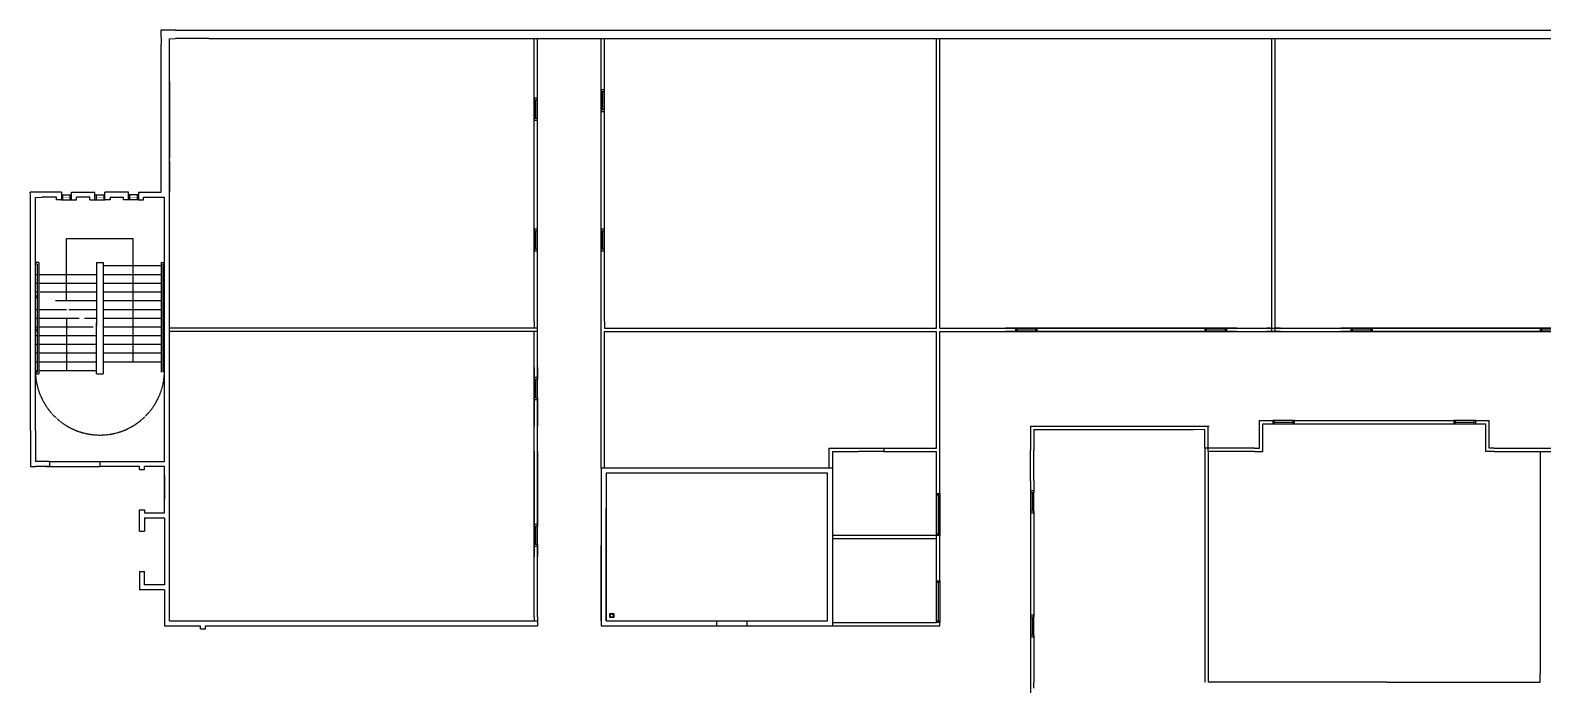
# Model space of a CAD drawing. Extents: x 2040559 to 5853062, y -2352335 to -764749.
# Drawn here: x 2095909 to 2141013, y -784249 to -764749 of the extents above; entities that cross this region are included whole.
import ezdxf

# ---------------------------------------------------------------- set-up
doc = ezdxf.new("R2010")
doc.units = 0
doc.header["$LTSCALE"] = 12
doc.header["$MEASUREMENT"] = 0
doc.linetypes.add('DIVIDE', pattern=[1.25, 0.5, -0.25, 0, -0.25, 0, -0.25])
doc.linetypes.add('HIDDEN', pattern=[0.375, 0.25, -0.125])
doc.layers.get('0').update_dxf_attribs({"linetype": 'CONTINUOUS'})
for name, color, linetype in [('-FF', 240, 'CONTINUOUS'), ('DR', 7, 'CONTINUOUS'), ('FIT', 5, 'CONTINUOUS'), ('LINE', 7, 'CONTINUOUS'), ('partition', 7, 'CONTINUOUS'), ('PIPE', 5, 'DIVIDE'), ('PL', 5, 'CONTINUOUS'), ('stair', 7, 'CONTINUOUS'), ('T25', 7, 'CONTINUOUS'), ('WALL', 2, 'CONTINUOUS'), ('WIN', 5, 'CONTINUOUS')]:
    doc.layers.add(name, color=color, linetype=linetype)

# ---------------------------------------------------------------- blocks, each defined once
blk = doc.blocks.new('FG')
at = {"layer": 'LINE', "linetype": 'Continuous'}
for points in [[(0, 0), (50, 0), (50, 100), (0, 100)], [(600, 0), (650, 0), (650, 100), (600, 100)]]:
    blk.add_lwpolyline(points, close=True, dxfattribs=at)
at = {"layer": 'LINE', "color": 5, "linetype": 'Continuous'}
for points in [[(600, 100), (50, 100)], [(50, 0), (600, 0)]]:
    blk.add_lwpolyline(points, dxfattribs=at)
at = {"layer": 'LINE', "color": 1, "linetype": 'Continuous'}
blk.add_lwpolyline([(50, 50), (600, 50)], dxfattribs=at)
blk = doc.blocks.new('FD2')
at = {"layer": 'LINE', "linetype": 'Continuous'}
for points in [[(100, 1200), (100, 1250), (0, 1250), (0, 1200)], [(100, 0), (100, 50), (0, 50), (0, 0)]]:
    blk.add_lwpolyline(points, close=True, dxfattribs=at)
at = {"layer": 'LINE', "color": 5, "linetype": 'Continuous'}
for points in [[(0, 1200), (0, 50)], [(100, 50), (100, 1200)]]:
    blk.add_lwpolyline(points, dxfattribs=at)
at = {"layer": 'LINE', "color": 1, "linetype": 'Continuous'}
blk.add_lwpolyline([(50, 50), (50, 1200)], dxfattribs=at)
blk = doc.blocks.new('FG2')
at = {"layer": 'LINE', "linetype": 'Continuous', "xscale": -1, "rotation": 180}
blk.add_blockref('FD2', (0, 0), dxfattribs=at)
blk = doc.blocks.new('100FT')
at = {"layer": 'PIPE', "linetype": 'Continuous'}
blk.add_circle((0, 0), 50, dxfattribs=at)
blk = doc.blocks.new('A$C7CE3714C')
at = {"layer": 'FIT'}
blk.add_lwpolyline([(0, 0), (126, 0), (126, 126), (0, 126)], close=True, dxfattribs=at)
at = {"layer": 'FIT', "xscale": -1}
blk.add_blockref('100FT', (63, 66), dxfattribs=at)

msp = doc.modelspace()

# ---------------------------------------------------------------- linework, layer by layer
at = {"layer": '-FF', "color": 13}
msp.add_line((2099913, -778016), (2099913, -778256), dxfattribs=at)
at = {"color": 18, "true_color": 0x000000}
for p, q in [((2100238, -764749), (2105738, -764749)), ((2106238, -764749), (2110738, -764749)), ((2111238, -764749), (2115738, -764749)), ((2116238, -764749), (2120738, -764749)), ((2121238, -764749), (2125738, -764749)), ((2126238, -764749), (2130738, -764749)), ((2126238, -764749), (2130738, -764749)), ((2136238, -764749), (2140738, -764749)), ((2099813, -769574), (2099813, -765174))]:
    msp.add_line(p, q, dxfattribs=at)
at = {"color": 18, "linetype": 'Continuous', "true_color": 0x000000}
for p, q in [((2139313, -777299), (2139313, -776475)), ((2139413, -777199), (2139413, -776375)), ((2131513, -777299), (2131263, -777299)), ((2131513, -777199), (2131363, -777199)), ((2139563, -777299), (2139313, -777299)), ((2139563, -777199), (2139413, -777199))]:
    msp.add_line(p, q, dxfattribs=at)
for points in [[(2132413, -777299), (2132663, -777299), (2132663, -776475), (2133013, -776475)], [(2132563, -777199), (2132563, -776375), (2133013, -776375)], [(2133563, -776375), (2138413, -776375)], [(2133563, -776475), (2138413, -776475)], [(2138963, -776375), (2139413, -776375)], [(2138963, -776475), (2139313, -776475)], [(2132413, -777199), (2132563, -777199)], [(2140463, -777199), (2140613, -777199)], [(2140463, -777299), (2140580, -777299), (2140613, -777299)]]:
    msp.add_lwpolyline(points, dxfattribs=at)
at = {"layer": 'DR', "color": 18, "true_color": 0x000000}
for p, q in [((2112938, -766574), (2112938, -766174)), ((2113038, -766574), (2113038, -766174)), ((2110938, -766824), (2110938, -766424)), ((2111038, -766824), (2111038, -766424)), ((2112938, -770724), (2112938, -767124)), ((2113038, -770724), (2113038, -767124)), ((2110938, -770724), (2110938, -767374)), ((2111038, -770724), (2111038, -767374)), ((2110938, -771624), (2110938, -771274)), ((2111038, -771624), (2111038, -771274)), ((2112938, -771624), (2112938, -771274)), ((2113038, -771624), (2113038, -771274)), ((2110938, -773424), (2110938, -773624)), ((2111038, -773899), (2111038, -773424)), ((2112938, -773899), (2112938, -773424)), ((2113038, -773424), (2113038, -773624)), ((2111038, -773624), (2100063, -773624)), ((2111038, -773724), (2100063, -773724)), ((2110938, -773899), (2110938, -773724)), ((2113038, -773624), (2122938, -773624)), ((2113038, -773724), (2122938, -773724)), ((2123038, -773624), (2123188, -773624)), ((2123038, -773724), (2123188, -773724)), ((2125339, -773624), (2124988, -773624)), ((2125339, -773724), (2124988, -773724)), ((2130988, -773624), (2125889, -773624)), ((2130988, -773724), (2125889, -773724)), ((2131888, -773624), (2131538, -773624)), ((2131888, -773724), (2131538, -773724)), ((2132938, -773624), (2132788, -773624)), ((2133189, -773724), (2132788, -773724)), ((2133189, -773624), (2133038, -773624)), ((2135339, -773624), (2134988, -773624)), ((2135339, -773724), (2134988, -773724)), ((2135238, -773624), (2134989, -773624)), ((2135238, -773724), (2134989, -773724)), ((2140988, -773624), (2135889, -773624)), ((2140988, -773724), (2135889, -773724)), ((2110938, -774799), (2110938, -775149)), ((2111038, -774799), (2111038, -775149)), ((2110938, -775699), (2110938, -776549)), ((2111038, -775699), (2111038, -776549)), ((2110938, -777299), (2110938, -779524)), ((2111038, -777299), (2111038, -779524)), ((2110938, -780074), (2110938, -780424)), ((2111038, -780074), (2111038, -780424)), ((2110938, -782224), (2110938, -782349))]:
    msp.add_line(p, q, dxfattribs=at)
for points in [[(2122938, -773899), (2122938, -773724)], [(2123038, -773899), (2123038, -773724)], [(2121363, -777199), (2122938, -777199), (2122938, -774799)], [(2123038, -776674), (2123038, -774799)]]:
    msp.add_lwpolyline(points, dxfattribs=at)
at = {"layer": 'partition', "color": 18, "linetype": 'Continuous', "true_color": 0x000000}
for p, q in [((2100238, -764749), (2099807, -764749)), ((2099807, -764749), (2099813, -765174)), ((2105738, -764749), (2106238, -764749)), ((2110738, -764749), (2161238, -764749)), ((2100063, -765002), (2100238, -764999)), ((2101238, -764999), (2104738, -764999)), ((2105738, -764999), (2166738, -764999)), ((2110938, -773424), (2110938, -764999)), ((2111038, -773424), (2111038, -764999)), ((2112938, -765324), (2112938, -764999)), ((2112938, -764999), (2113038, -764999)), ((2112938, -773424), (2112938, -765324)), ((2113038, -765324), (2113038, -764999)), ((2113038, -773424), (2113038, -765324)), ((2122938, -773624), (2122938, -764999)), ((2122938, -764999), (2123038, -764999)), ((2123038, -773624), (2123038, -764999)), ((2132938, -773724), (2132938, -764999)), ((2132938, -764999), (2133038, -764999)), ((2133038, -773724), (2133038, -764999)), ((2100063, -769799), (2100063, -766174)), ((2096256, -769574), (2095909, -769574)), ((2095913, -769649), (2095909, -769574)), ((2096063, -769727), (2096256, -769724)), ((2096063, -769799), (2096063, -769727)), ((2099720, -769574), (2099813, -769574)), ((2099720, -769724), (2099911, -769724)), ((2099913, -769799), (2099911, -769724)), ((2097888, -773657), (2097888, -773471)), ((2110938, -782224), (2110938, -773899)), ((2111038, -782224), (2111038, -773899)), ((2112938, -774799), (2112938, -773899)), ((2113038, -774799), (2113038, -773899)), ((2122938, -774799), (2122938, -773899)), ((2123038, -774799), (2123038, -773899)), ((2123188, -773624), (2159938, -773624)), ((2123188, -773724), (2159763, -773724)), ((2095913, -776674), (2095913, -776174)), ((2096063, -776674), (2096063, -776174)), ((2095913, -776674), (2095913, -777749)), ((2099913, -777299), (2099913, -776549)), ((2100063, -777299), (2100063, -776549)), ((2130613, -776549), (2131063, -776549)), ((2130934, -776656), (2130613, -776649)), ((2130934, -777199), (2130934, -776656)), ((2131038, -777299), (2131038, -776549)), ((2120613, -777199), (2121363, -777199)), ((2121363, -777299), (2120613, -777299)), ((2121363, -777199), (2121363, -777299)), ((2122938, -780874), (2122938, -777374)), ((2123038, -780874), (2123038, -777374)), ((2125738, -778174), (2125738, -777274)), ((2125838, -778174), (2125838, -777274)), ((2132413, -777199), (2130934, -777199)), ((2130934, -777199), (2130938, -777299)), ((2130938, -777299), (2130938, -777299)), ((2132413, -777299), (2131038, -777299)), ((2139563, -777199), (2142413, -777199)), ((2139563, -777299), (2142413, -777299)), ((2095913, -777749), (2096063, -777749)), ((2096488, -777599), (2097988, -777599)), ((2096488, -777749), (2097988, -777749)), ((2111038, -782224), (2111038, -782349)), ((2116383, -782349), (2117288, -782349)), ((2116383, -782499), (2117288, -782499)), ((2125738, -783124), (2125738, -784174)), ((2125838, -783124), (2125838, -784024)), ((2125738, -784174), (2125742, -784499)), ((2125838, -784349), (2125838, -784174)), ((2136363, -784174), (2131038, -784174)), ((2140738, -784174), (2140935, -784174)), ((2140935, -784174), (2140938, -783924))]:
    msp.add_line(p, q, dxfattribs=at)
at = {"layer": 'partition', "color": 18, "true_color": 0x000000}
for p, q in [((2112938, -773899), (2112938, -773749)), ((2113038, -773899), (2113038, -773724)), ((2112938, -775799), (2112938, -774799)), ((2113038, -777799), (2113038, -774799)), ((2112938, -777799), (2112938, -775699)), ((2125738, -776549), (2125738, -777274)), ((2125738, -776549), (2130613, -776549)), ((2125838, -776649), (2125838, -777274)), ((2125838, -776649), (2130613, -776649)), ((2130938, -777299), (2130938, -784174)), ((2131038, -777299), (2131038, -784174)), ((2140938, -777299), (2140938, -783924)), ((2125738, -778174), (2125738, -778524)), ((2125838, -778174), (2125838, -778524)), ((2125738, -779074), (2125738, -782224)), ((2125838, -779074), (2125838, -782224)), ((2125738, -782774), (2125738, -783124)), ((2125838, -782774), (2125838, -783124)), ((2125738, -784024), (2125738, -784174)), ((2125838, -784024), (2125838, -784174))]:
    msp.add_line(p, q, dxfattribs=at)
at = {"layer": 'partition', "color": 18, "linetype": 'Continuous', "true_color": 0x000000}
for points in [[(2123038, -777374), (2123038, -774799)], [(2119738, -777799), (2119738, -777199), (2120613, -777199)], [(2119838, -777799), (2119838, -777299), (2120613, -777299)], [(2121363, -777299), (2122938, -777299)], [(2122938, -777374), (2122938, -777299)], [(2122938, -778599), (2122938, -778274)], [(2123038, -778599), (2123038, -778274)], [(2122938, -779799), (2119838, -779799)], [(2122938, -779799), (2122938, -779749)], [(2123038, -779974), (2123038, -779749)], [(2122938, -779899), (2119838, -779899)], [(2122938, -779974), (2122938, -779899)], [(2122938, -781199), (2122938, -780874)], [(2123038, -781199), (2123038, -780874)], [(2119838, -782499), (2123038, -782499), (2123038, -782349)], [(2119838, -782399), (2122938, -782399), (2122938, -782349)]]:
    msp.add_lwpolyline(points, dxfattribs=at)
at = {"layer": 'PL', "color": 5}
for p, q in [((2096838, -769649), (2097138, -769649)), ((2096838, -769799), (2097138, -769799)), ((2096876, -769649), (2096876, -769799)), ((2097838, -769649), (2098138, -769649)), ((2097838, -769799), (2098138, -769799)), ((2097876, -769649), (2097876, -769799)), ((2098100, -769649), (2098100, -769799)), ((2099138, -769649), (2098838, -769649)), ((2099138, -769801), (2098838, -769801)), ((2099100, -769649), (2099100, -769799))]:
    msp.add_line(p, q, dxfattribs=at)
at = {"layer": 'stair', "color": 18, "true_color": 0x000000}
for p, q in [((2096992, -772804), (2096992, -770951)), ((2096992, -770951), (2098976, -770951)), ((2098976, -774624), (2098976, -770951)), ((2096163, -771664), (2096063, -771664)), ((2096113, -771714), (2096063, -771714)), ((2096113, -771714), (2096113, -774934)), ((2096163, -771664), (2096163, -774984)), ((2097888, -771664), (2097888, -773556)), ((2097888, -771664), (2098088, -771664)), ((2098088, -771664), (2098088, -774984)), ((2099813, -771664), (2099813, -774934)), ((2099813, -771664), (2099913, -771664)), ((2099863, -771714), (2099863, -774934)), ((2099863, -771714), (2099913, -771714)), ((2096063, -772024), (2096113, -772024)), ((2096163, -772024), (2097888, -772024)), ((2099813, -771764), (2098088, -771764)), ((2098088, -772024), (2099813, -772024)), ((2099863, -772024), (2099913, -772024)), ((2096063, -772284), (2096113, -772284)), ((2096063, -772544), (2096113, -772544)), ((2096163, -772284), (2097888, -772284)), ((2096205, -772544), (2097888, -772544)), ((2098088, -772284), (2099813, -772284)), ((2098088, -772544), (2099813, -772544)), ((2099863, -772284), (2099913, -772284)), ((2099863, -772544), (2099913, -772544)), ((2096113, -772676), (2096063, -772676)), ((2096113, -772726), (2096063, -772726)), ((2096063, -773064), (2096113, -773064)), ((2096163, -773064), (2096994, -773064)), ((2096660, -772804), (2097888, -772804)), ((2097056, -773064), (2097888, -773064)), ((2098088, -772804), (2099813, -772804)), ((2098088, -773064), (2099813, -773064)), ((2099863, -772676), (2099913, -772676)), ((2099863, -772726), (2099913, -772726)), ((2099863, -772804), (2099913, -772804)), ((2099863, -773064), (2099913, -773064)), ((2096063, -773324), (2096113, -773324)), ((2096163, -773324), (2097366, -773324)), ((2096992, -773324), (2096992, -774884)), ((2097525, -773324), (2097888, -773324)), ((2098088, -773324), (2099813, -773324)), ((2099863, -773324), (2099913, -773324)), ((2096063, -773584), (2096113, -773584)), ((2096113, -773662), (2096063, -773662)), ((2096113, -773712), (2096063, -773712)), ((2096063, -773844), (2096113, -773844)), ((2096163, -773584), (2097786, -773584)), ((2096163, -773844), (2097888, -773844)), ((2097888, -774984), (2097888, -773657)), ((2098088, -773584), (2099813, -773584)), ((2098088, -773844), (2099813, -773844)), ((2099863, -773584), (2099913, -773584)), ((2099863, -773662), (2099913, -773662)), ((2099863, -773712), (2099913, -773712)), ((2099863, -773844), (2099913, -773844)), ((2096063, -774104), (2096113, -774104)), ((2096063, -774364), (2096113, -774364)), ((2096163, -774104), (2097888, -774104)), ((2096163, -774364), (2097888, -774364)), ((2098088, -774104), (2099813, -774104)), ((2098088, -774364), (2099813, -774364)), ((2099863, -774104), (2099913, -774104)), ((2099863, -774364), (2099913, -774364)), ((2096063, -774624), (2096113, -774624)), ((2096063, -774884), (2096113, -774884)), ((2096163, -774624), (2097888, -774624)), ((2096163, -774884), (2097888, -774884)), ((2098088, -774624), (2099813, -774624)), ((2099863, -774624), (2099913, -774624)), ((2096063, -774934), (2096113, -774934)), ((2096063, -774984), (2096163, -774984)), ((2097888, -774984), (2098088, -774984))]:
    msp.add_line(p, q, dxfattribs=at)
at = {"layer": 'stair', "color": 18, "linetype": 'HIDDEN', "true_color": 0x000000}
msp.add_arc((2097987, -774884), 1925, 180, 0, dxfattribs=at)
at = {"layer": 'WALL', "color": 18, "true_color": 0x000000}
for p, q in [((2131238, -764999), (2135738, -764999)), ((2100063, -766274), (2100063, -768549)), ((2095913, -776174), (2095913, -769649)), ((2096063, -776174), (2096063, -769799)), ((2096838, -769574), (2096256, -769574)), ((2096688, -769799), (2096688, -769724)), ((2096838, -769799), (2096688, -769799)), ((2096838, -769574), (2096838, -769799)), ((2097138, -769574), (2097838, -769574)), ((2097138, -769799), (2097138, -769574)), ((2097138, -769799), (2097288, -769799)), ((2097688, -769724), (2097288, -769724)), ((2097288, -769799), (2097288, -769724)), ((2097688, -769799), (2097688, -769724)), ((2098838, -769574), (2098138, -769574)), ((2098288, -769724), (2098288, -769799)), ((2098288, -769724), (2098688, -769724)), ((2098688, -769799), (2098688, -769724)), ((2098838, -769799), (2098688, -769799)), ((2098838, -769799), (2098838, -769574)), ((2099138, -769574), (2099138, -769799)), ((2099138, -769574), (2099720, -769574)), ((2099138, -769799), (2099288, -769799)), ((2099288, -769724), (2099720, -769724)), ((2099288, -769799), (2099288, -769724)), ((2099913, -776549), (2099913, -769799)), ((2100063, -773736), (2100063, -769799)), ((2100063, -776549), (2100063, -773749)), ((2096063, -776674), (2096063, -777599)), ((2099913, -777599), (2099913, -777299)), ((2100063, -782349), (2100063, -777299)), ((2096488, -777599), (2096063, -777599)), ((2096488, -777749), (2096063, -777749)), ((2096388, -777749), (2096488, -777749)), ((2096488, -777599), (2096488, -777749)), ((2097988, -777599), (2097988, -777749)), ((2097988, -777599), (2099913, -777599)), ((2099163, -777749), (2097988, -777749)), ((2099163, -777838), (2099163, -777749)), ((2099163, -777838), (2099313, -777838)), ((2099738, -777749), (2099313, -777749)), ((2099913, -777749), (2099313, -777749)), ((2099313, -777838), (2099313, -777749)), ((2099913, -779124), (2099913, -777749)), ((2099913, -778072), (2099913, -778709)), ((2099163, -779035), (2099313, -779035)), ((2099163, -779675), (2099163, -779035)), ((2099163, -779124), (2099163, -779124)), ((2099313, -779035), (2099313, -779124)), ((2099313, -779124), (2099913, -779124)), ((2099313, -779274), (2099913, -779274)), ((2099313, -779274), (2099313, -779675)), ((2099913, -779274), (2099913, -781274)), ((2113088, -782349), (2113088, -778999)), ((2099163, -779675), (2099313, -779675)), ((2112938, -782349), (2112938, -780099)), ((2099163, -780873), (2099163, -781424)), ((2099163, -780873), (2099313, -780873)), ((2099163, -781134), (2099163, -781424)), ((2099313, -781274), (2099313, -780873)), ((2099913, -781424), (2099163, -781424)), ((2099913, -781274), (2099313, -781274)), ((2099913, -781424), (2099913, -782499)), ((2099913, -782499), (2100988, -782499)), ((2100063, -782349), (2111038, -782349)), ((2100988, -782588), (2100988, -782499)), ((2101138, -782588), (2101138, -782499)), ((2101138, -782499), (2106063, -782499)), ((2101138, -782499), (2111038, -782499)), ((2111038, -782349), (2111038, -782499)), ((2112938, -782499), (2115488, -782499)), ((2113088, -782349), (2115488, -782349)), ((2100988, -782588), (2101138, -782588)), ((2136363, -784174), (2140738, -784174))]:
    msp.add_line(p, q, dxfattribs=at)
at = {"layer": 'WALL', "color": 18, "linetype": 'Continuous', "true_color": 0x000000}
for p, q in [((2116383, -782499), (2116383, -782349)), ((2117288, -782499), (2117288, -782349))]:
    msp.add_line(p, q, dxfattribs=at)
at = {"layer": 'WALL', "color": 18, "true_color": 0x000000}
for points in [[(2096688, -769724), (2096256, -769724)], [(2097688, -769799), (2097838, -769799), (2097838, -769574)], [(2098288, -769799), (2098138, -769799), (2098138, -769574)]]:
    msp.add_lwpolyline(points, dxfattribs=at)
at = {"layer": 'WALL', "color": 18, "linetype": 'Continuous', "true_color": 0x000000}
for points in [[(2117288, -782499), (2119838, -782499), (2119838, -777799), (2112938, -777799), (2112938, -779949)], [(2117288, -782349), (2119688, -782349), (2119688, -777949), (2113088, -777949), (2113088, -782349), (2116383, -782349)], [(2112938, -778849), (2112938, -782499), (2116383, -782499)]]:
    msp.add_lwpolyline(points, dxfattribs=at)
at = {"layer": 'WIN', "color": 18, "true_color": 0x000000}
for p, q in [((2100063, -766174), (2100063, -765002)), ((2101238, -764999), (2100238, -764999)), ((2101338, -764999), (2104638, -764999)), ((2104738, -764999), (2105738, -764999)), ((2106238, -764999), (2107238, -764999)), ((2106405, -764999), (2107405, -764999)), ((2107338, -764999), (2109638, -764999)), ((2109738, -764999), (2110738, -764999)), ((2111238, -764999), (2112238, -764999)), ((2112338, -764999), (2114638, -764999)), ((2114738, -764999), (2115738, -764999)), ((2116238, -764999), (2117238, -764999)), ((2117338, -764999), (2119638, -764999)), ((2119738, -764999), (2120738, -764999)), ((2121238, -764999), (2122238, -764999)), ((2122338, -764999), (2124638, -764999)), ((2124738, -764999), (2125738, -764999)), ((2126238, -764999), (2127238, -764999)), ((2127338, -764999), (2129638, -764999)), ((2129738, -764999), (2130738, -764999)), ((2136238, -764999), (2137238, -764999)), ((2137338, -764999), (2139638, -764999)), ((2139738, -764999), (2140738, -764999)), ((2100063, -768649), (2100063, -769574)), ((2097100, -769799), (2097100, -769649)), ((2097288, -769799), (2097288, -769724)), ((2098876, -769799), (2098876, -769649))]:
    msp.add_line(p, q, dxfattribs=at)
at = {"layer": 'WIN', "color": 18, "true_color": 0x000000, "const_width": 10, "flags": 128}
for points in [[(2096876, -769724), (2097100, -769724)], [(2097876, -769724), (2098100, -769724)], [(2099100, -769724), (2098876, -769724)]]:
    msp.add_lwpolyline(points, dxfattribs=at)

# ---------------------------------------------------------------- block references
at = {"layer": 'LINE', "color": 18, "linetype": 'Continuous', "true_color": 0x000000}
for p, rotation in [((2113038, -767174), 90), ((2111038, -767424), 90), ((2111038, -771324), 90), ((2113038, -771324), 90), ((2111038, -775749), 90), ((2125738, -778474), 270), ((2111038, -780124), 90), ((2125738, -782174), 270)]:
    msp.add_blockref('FG', p, dxfattribs=dict(at, rotation=rotation))
for name, p in [('FG', (2125289, -773724)), ('FG', (2130938, -773724)), ('FG', (2135289, -773724)), ('FG', (2140938, -773724)), ('FG', (2132963, -776475)), ('FG', (2138363, -776475)), ('FG2', (2122938, -778549)), ('FG2', (2122938, -781149))]:
    msp.add_blockref(name, p, dxfattribs=at)
at = {"layer": 'T25', "xscale": -1, "rotation": 180}
msp.add_blockref('A$C7CE3714C', (2113188, -782123), dxfattribs=at)

doc.saveas('drawing.dxf')
